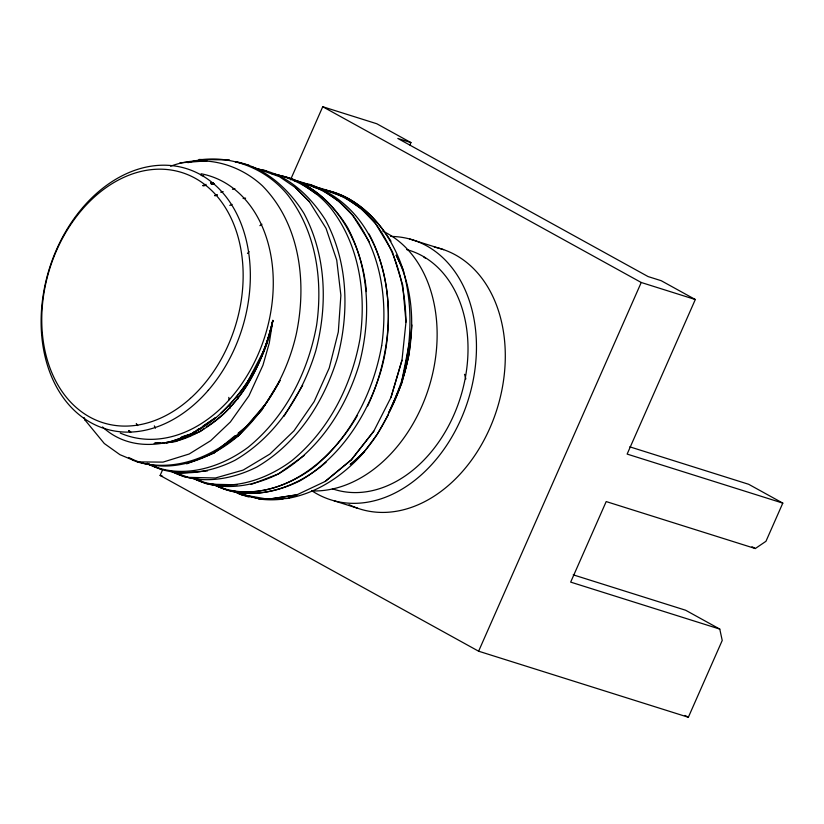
<?xml version="1.0" encoding="UTF-8"?>
<svg xmlns="http://www.w3.org/2000/svg" width="824" height="824" viewBox="0 0 824 824"><rect width="100%" height="100%" fill="white"/><g stroke="black" fill="none" stroke-linecap="round" stroke-linejoin="round"><path stroke-width="1.24" d="M366.423 291.583C362.107 239.743 330.908 183.783 275.7 174.781C306.487 179.405 331.392 201.314 347.337 227.084C369.77 269.118 371.13 319.043 359.171 364.445C345.74 408.714 319.073 450.151 278.491 473.862C251.887 487.252 218.844 492.288 191.724 477.518L205.815 483.513L223.397 486.778M388.444 414.657L377.299 434.176L364.321 451.799L350.241 464.551C377.114 443.6 391.05 411.155 402.04 379.885C411.526 344.566 413.009 307.331 403.678 271.807M381.687 345.606C388.104 300.564 381.203 252.103 352.765 215.383C338.489 197.77 318.569 186.585 296.836 180.868L294.292 180.734M403.049 269.603L396.128 255.069C421.033 303.696 413.864 363.446 389.876 411.032L388.516 413.164M411.876 324.965L409.106 354.536L401.679 383.654L388.495 413.143M233.326 490.826L240.598 494.4L260.703 499.19L287.483 498.417L296.836 494.853L325.192 481.432L351.385 459.792L373.777 431.209L390.988 397.395L401.978 360.253L405.974 322.091L402.73 285.156L392.378 251.619L375.476 223.479L361.036 208.554L344.483 197.163L317.734 187.542L313.975 187.398L317.734 187.553C340.291 193.352 360.933 205.001 375.466 223.489C396.632 251.948 405.511 287.02 405.954 322.102M102.547 426.966C137.021 458.917 190.591 442.663 221.09 413.009A138.834 102.825 -72.5 0 0 272.826 320.423L269.252 343.155L262.959 365.207L248.961 395.798L230.39 421.97L210.687 440.686L189.19 453.993L163.008 462.12L137.289 461.904L119.933 454.683L104.298 443.518L85.047 420.096L84.038 417.789L85.057 420.096M401.999 379.885L409.343 343.134M221.09 413.009C247.046 388.145 266.873 356.256 272.826 320.423C264.648 355.206 249.827 388.681 223.84 413.875C205.197 430.725 180.827 444.733 155.015 442.982M381.677 345.596C373.272 392.492 350.55 437.338 313.244 467.733C284.991 488.807 245.686 500.662 212.52 484.069M272.826 320.423C263.68 361.818 243.286 403.451 206.536 426.863M390.988 397.343L401.978 360.243M326.149 462.13C296.692 488.282 251.65 504.175 214.601 484.811C241.422 499.241 273.97 493.761 300.183 480.701C340.755 456.98 367.442 415.553 380.832 371.264C400.237 303.768 384.375 210.069 309.793 184.422M162.431 469.845L147.166 463.346C174.564 478.589 208.112 473.893 235.118 460.204C275.7 436.493 302.357 395.057 315.788 350.787C327.777 305.385 326.386 255.461 303.963 213.416C288.431 188.531 264.772 167.014 235.159 161.586M367.7 405.913C392.564 352.342 397.271 287.164 369.008 233.944M267.45 341.909L263.01 352.085L247.921 381.141M573.216 574.833L685.65 610.244L719.774 629.083L722.226 640.454L688.349 717.271L478.61 651.207L160.124 475.448L162.719 469.556M290.532 179.766L322.74 106.729L376.815 123.765L410.939 142.593L409.909 144.931M478.61 651.207L641.237 282.488L695.312 299.524L627.136 454.086L782.8 503.114L765.96 541.296L755.299 548.537L606.196 501.569L570.671 582.115L719.774 629.083M170.578 166.221C202.395 154.232 237.683 162.956 262.382 185.781C300.42 224.447 307.094 283.291 296.218 334.359C287.483 372.654 267.532 408.107 239.053 435.154C209.79 460.935 165.263 476.797 128.688 457.464M284.043 416.264L302.635 385.416M357.534 415.265C332.391 459.411 285.485 498.973 231.657 491.001M373.787 431.199L351.374 459.771L325.192 481.432M186.646 463.861L213.601 453.272L239.053 435.154L265.38 404.131M213.622 453.262L235.18 435.566M238.157 433.156L246.098 426.719L261.61 410.445L280.016 380.461A158.26 117.214 -72.5 0 1 137.289 461.904M204.496 428.387L200.428 431.446L193.28 434.341M304.468 455.291L278.491 473.862L250.949 484.512M259.879 225.673L261.939 224.231M191.673 433.599L194.814 431.519M196.895 430.128L198.986 428.738M203.168 425.957L215.703 417.613L191.827 434.073L166.572 443.158M222.284 446.031L239.063 435.144M190.509 433.908L187.141 435.7L181.136 437.338M193.877 432.116L201.746 427.934M229.803 205.444L232.069 204.403M190.9 435.309L175.419 441.592L166.654 442.344M214.982 195.875L217.299 194.989M202.591 185.647L206.072 184.37M182.053 436.772L188.068 434.794M187.934 162.699C223.582 151.637 264.38 166.16 287.689 194.886C316.128 231.616 323.059 280.067 316.622 325.109C308.186 371.995 285.485 416.841 248.178 447.236C219.915 468.32 180.631 480.145 147.445 463.593M192.023 477.693C224.921 493.751 263.639 481.607 291.552 460.894C328.869 430.509 351.56 385.663 360.006 338.767C366.433 293.735 359.501 245.274 331.073 208.554C316.653 190.663 296.372 179.581 274.361 173.885L271.848 173.782M232.45 189.273L234.892 188.655M214.631 195.473L217.073 194.855M220.708 192.188L223.17 191.652M203.363 185.874L205.815 185.4M211.923 184.226L214.374 183.752M243.08 198.543L245.614 198.131M235.046 491.269L240.608 494.39L268.037 499.241L296.836 494.833M268.047 499.262L296.836 494.853M154.139 443.425L160.392 442.89M180.013 473.11L207.566 470.875M201.705 479.949L184.123 476.674L170.032 470.679C197.152 485.491 230.195 480.423 256.8 467.033C297.392 443.322 324.048 401.885 337.479 357.616C349.458 312.214 348.078 262.29 325.645 220.255C310.236 195.937 287.102 173.792 257.706 169.075L266.42 170.764M179.941 162.853L206.896 160.855M210.635 182.959L213.2 182.784M210.748 182.938L213.292 182.763M211.171 184.03L213.715 183.865M269.633 498.932L260.703 499.19L236.54 492.742M274.732 498.788L287.483 498.417A158.26 117.214 -72.5 0 0 364.342 451.83M199.037 159.475L229.484 159.949M209.955 484.193L237.147 484.811M201.21 175.481L203.683 175.79M326.5 190.323C354.474 196.246 376.146 217.742 390.978 241.205M302.326 182.98L309.783 184.463L327.313 191.765M324.017 189.808C364.342 197.544 392.142 234.325 403.709 271.796M235.015 161.555L248.992 165.336M409.59 238.981L443.621 249.651M410.939 142.593L397.827 138.463L648.076 276.565L661.188 280.696L695.312 299.524M629.783 446.835L748.676 484.285L782.8 503.114M160.124 475.448L162.575 476.221M334.091 500.796L357.74 508.284M252.669 167.056L279.408 176.666L295.373 187.553L309.381 201.715L326.047 228.351L336.728 260.127L340.878 295.301L338.314 331.938L329.219 368.04L314.15 401.607L293.983 430.818L269.87 454.065L243.183 470.082L215.466 477.982L188.274 477.364L170.331 470.854M296.825 180.909L322.792 190.334L338.736 201.221L352.734 215.404L369.42 242.019M322.74 106.729L641.237 282.488M752.003 546.714L755.299 548.537M685.043 715.448L688.349 717.271M131.974 459.421L134.137 460.709M301.1 183.505L317.055 194.382M423.752 256.975L425.421 258.231M128.946 430.499L130.851 432.147M295.373 187.553L309.381 201.715M128.616 430.674L130.264 432.507M136.269 423.505L137.742 425.565M154.325 425.864L155.468 428.14M464.489 374.312A32.476 24.051 -72.5 0 1 465.828 378.968M434.299 247.087A136.279 100.93 -72.5 0 1 496.141 411.794A136.279 100.93 -72.5 0 1 349.088 504.669M390.638 236.416A136.279 100.93 -72.5 0 1 468.341 399.475A136.279 100.93 -72.5 0 1 311.719 490.682M406.685 249.579A125.279 92.782 -72.5 0 1 460.534 397.137A125.279 92.782 -72.5 0 1 332.36 488.776M237.796 399.197A125.279 92.782 -72.5 0 1 237.415 396.365M382.872 231.194A136.279 100.93 -72.5 0 1 430.725 381.234A136.279 100.93 -72.5 0 1 311.616 490.919M230.318 408.034A136.279 100.93 -72.5 0 1 229.803 404.955M229.072 399.784A136.279 100.93 -72.5 0 1 228.794 397.384M410.589 336.656A136.279 100.93 -72.5 0 1 410.311 340.466M408.004 357.668A136.279 100.93 -72.5 0 1 403.925 375.023M400.165 386.662A136.279 100.93 -72.5 0 1 391.565 406.706M247.447 253.452A136.279 100.93 -72.5 0 1 249.136 251.68M283.106 499.066A158.26 117.214 -72.5 0 1 259.066 498.983M249.064 497.016A158.26 117.214 -72.5 0 1 238.291 493.473M201.097 173.771A136.279 100.93 -72.5 0 1 265.091 335.687A136.279 100.93 -72.5 0 1 120.263 433.074M208.266 390.318A136.279 100.93 -72.5 0 0 187.058 168.807A136.279 100.93 -72.5 0 0 41.828 336.862A136.279 100.93 -72.5 0 0 208.266 390.318M190.426 398.353A131.16 97.139 -72.5 0 0 195.113 178.211A131.16 97.139 -72.5 0 0 41.797 316.323A131.16 97.139 -72.5 0 0 190.426 398.353"/></g></svg>
